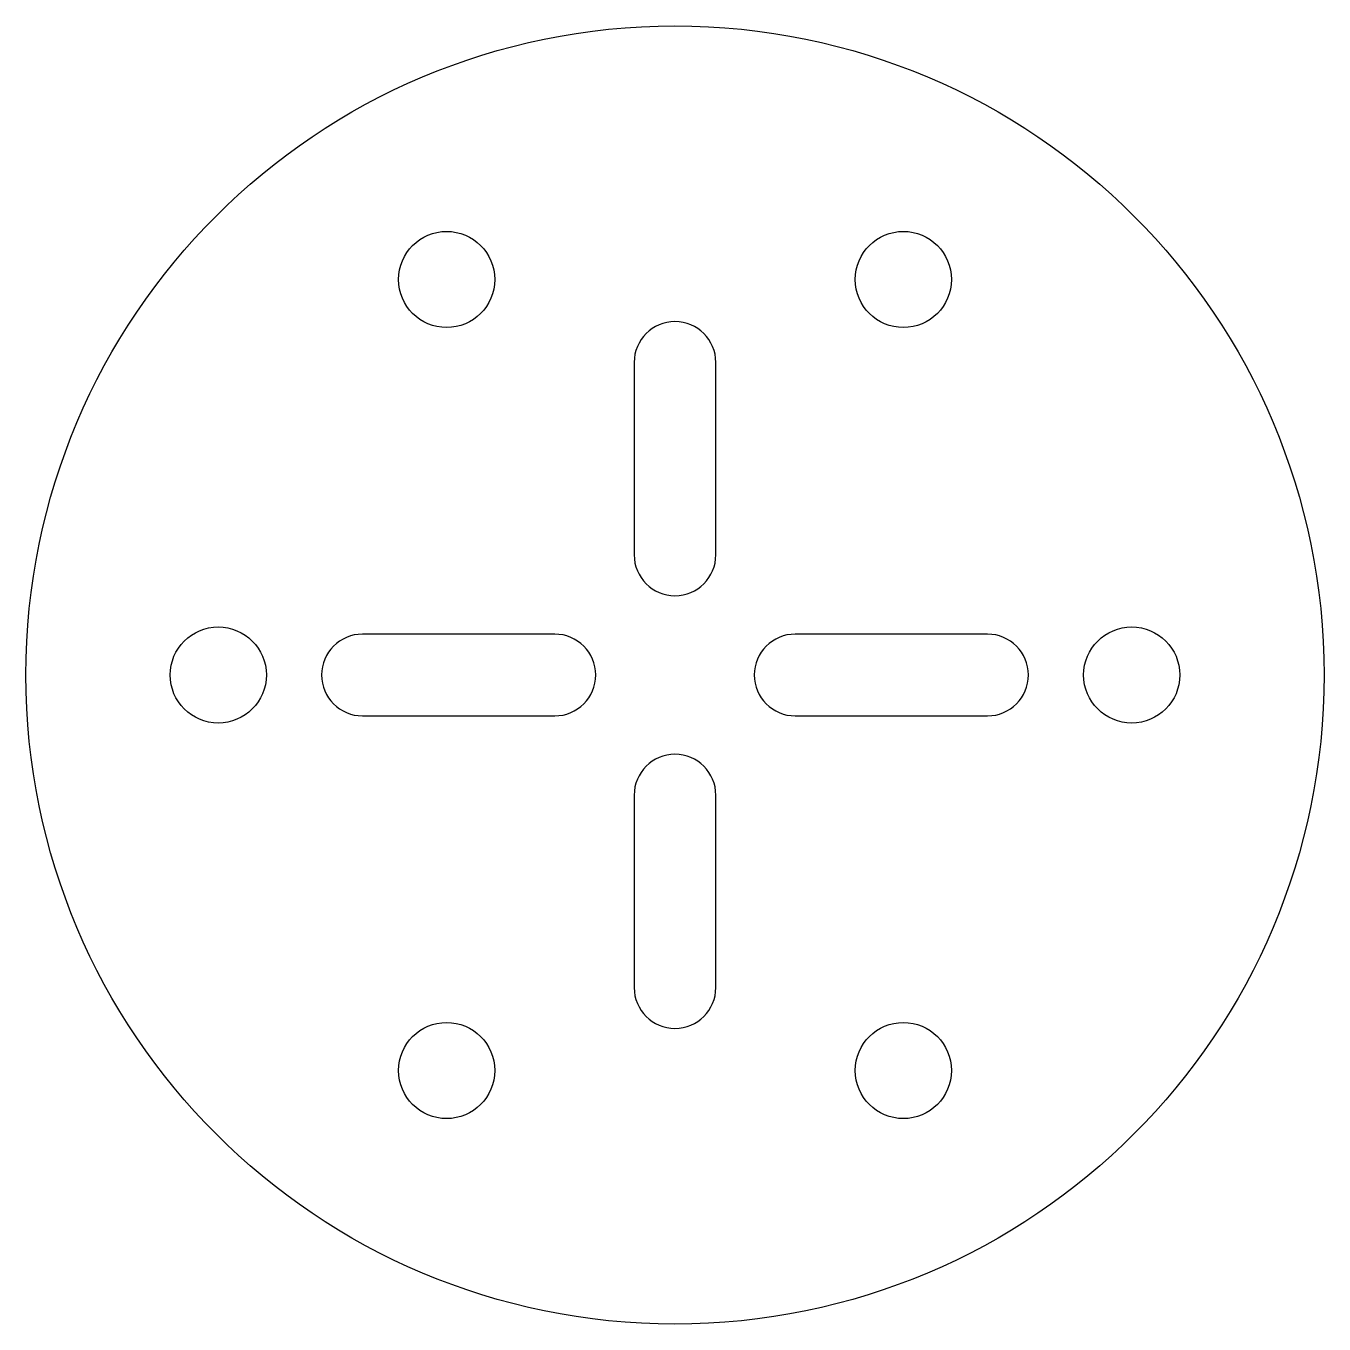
# Model space of a CAD drawing. Header units: millimetres. Extents: x -27 to 27, y -27 to 27.
import ezdxf

# ---------------------------------------------------------------- set-up
doc = ezdxf.new("R2010")
doc.units = ezdxf.units.MM

msp = doc.modelspace()

# ---------------------------------------------------------------- linework, layer by layer
at = {"color": 7, "linetype": 'Continuous', "lineweight": 25}
for p, q in [((-1.7, 13), (-1.7, 5)), ((1.7, 5), (1.7, 13)), ((-5, 1.7), (-13, 1.7)), ((13, 1.7), (5, 1.7)), ((-13, -1.7), (-5, -1.7)), ((5, -1.7), (13, -1.7)), ((-1.7, -5), (-1.7, -13)), ((1.7, -13), (1.7, -5))]:
    msp.add_line(p, q, dxfattribs=at)
for centre, radius in [((0, 0), 27), ((-9.5, 16.454), 2), ((9.5, 16.454), 2), ((-19, 0), 2), ((19, 0), 2), ((-9.5, -16.454), 2), ((9.5, -16.454), 2)]:
    msp.add_circle(centre, radius, dxfattribs=at)
for centre, start, end in [((0, 13), 0, 180), ((0, 5), 180, 0), ((-13, 0), 90, 270), ((-5, 0), 270, 90), ((5, 0), 90, 270), ((13, 0), 270, 90), ((0, -5), 0, 180), ((0, -13), 180, 0)]:
    msp.add_arc(centre, 1.7, start, end, dxfattribs=at)

doc.saveas('drawing.dxf')
